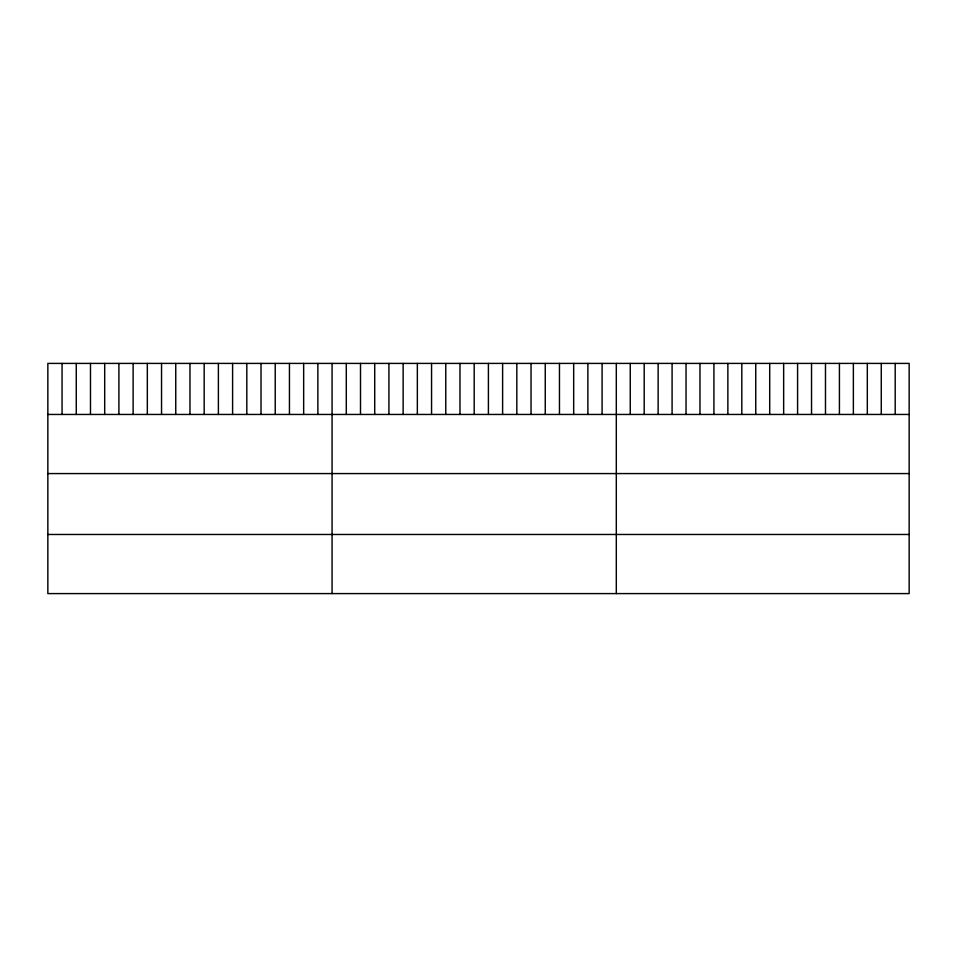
<?xml version="1.0" encoding="UTF-8"?>
<svg xmlns="http://www.w3.org/2000/svg" width="957" height="957" viewBox="0 0 957 957"><rect width="100%" height="100%" fill="white"/><g stroke="black" fill="none" stroke-linecap="round" stroke-linejoin="round"><path stroke-width="1.44" d="M909.15 414.453L909.15 593.591L47.85 593.591L47.85 363.409L909.15 363.409L909.15 414.453L47.85 414.453M47.85 473.571L909.15 473.571M47.85 534.473L909.15 534.473M895.202 363.409L895.202 414.453M881.265 363.409L881.265 414.453M867.317 363.409L867.317 414.453M853.369 363.409L853.369 414.453M839.421 363.409L839.421 414.453M825.484 363.409L825.484 414.453M811.536 363.409L811.536 414.453M797.588 363.409L797.588 414.453M783.651 363.409L783.651 414.453M769.703 363.409L769.703 414.453M755.755 363.409L755.755 414.453M741.807 363.409L741.807 414.453M727.87 363.409L727.87 414.453M713.922 363.409L713.922 414.453M699.974 363.409L699.974 414.453M686.037 363.409L686.037 414.453M672.089 363.409L672.089 414.453M658.141 363.409L658.141 414.453M644.193 363.409L644.193 414.453M630.256 363.409L630.256 414.453M616.308 363.409L616.308 593.591M602.097 363.409L602.097 414.453M587.885 363.409L587.885 414.453M573.674 363.409L573.674 414.453M559.462 363.409L559.462 414.453M545.251 363.409L545.251 414.453M531.039 363.409L531.039 414.453M516.828 363.409L516.828 414.453M502.616 363.409L502.616 414.453M488.405 363.409L488.405 414.453M474.193 363.409L474.193 414.453M459.982 363.409L459.982 414.453M445.771 363.409L445.771 414.453M431.559 363.409L431.559 414.453M417.348 363.409L417.348 414.453M403.136 363.409L403.136 414.453M388.925 363.409L388.925 414.453M374.713 363.409L374.713 414.453M360.502 363.409L360.502 414.453M346.29 363.409L346.29 414.453M332.079 363.409L332.079 593.591M317.868 363.409L317.868 414.453M303.656 363.409L303.656 414.453M289.445 363.409L289.445 414.453M275.233 363.409L275.233 414.453M261.022 363.409L261.022 414.453M246.81 363.409L246.81 414.453M232.599 363.409L232.599 414.453M218.387 363.409L218.387 414.453M204.176 363.409L204.176 414.453M189.965 363.409L189.965 414.453M175.753 363.409L175.753 414.453M161.542 363.409L161.542 414.453M147.33 363.409L147.33 414.453M133.119 363.409L133.119 414.453M118.907 363.409L118.907 414.453M104.696 363.409L104.696 414.453M90.484 363.409L90.484 414.453M76.273 363.409L76.273 414.453M62.061 363.409L62.061 414.453"/></g></svg>
